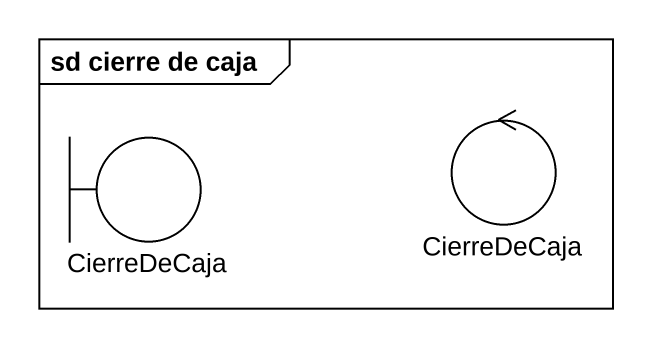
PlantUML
@startuml
mainframe sd cierre de caja
boundary CierreDeCaja
control "CierreDeCaja" as CierreDeCaja_2
@enduml
